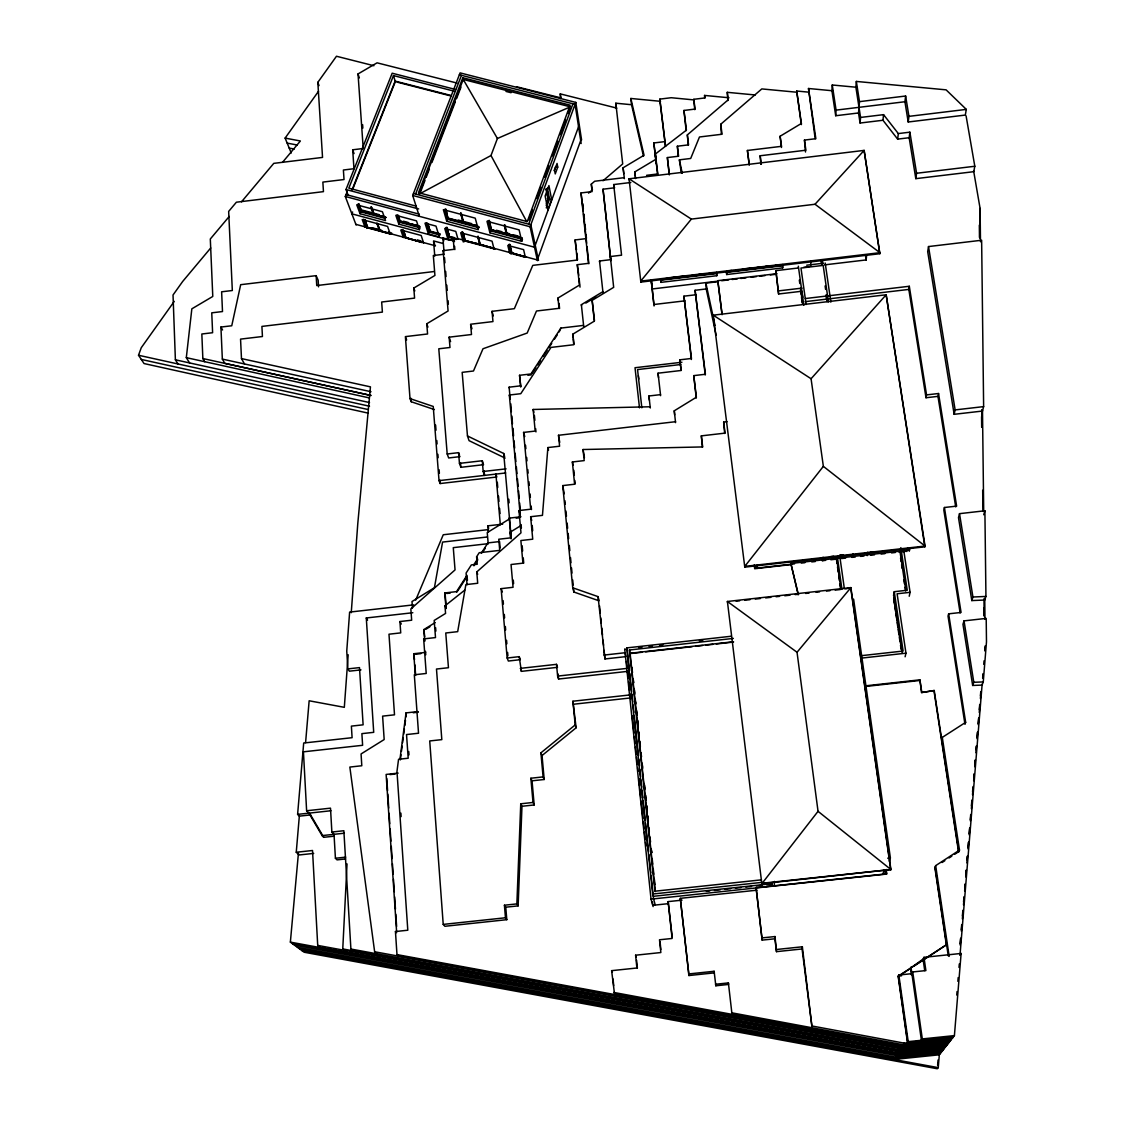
<?xml version="1.0" encoding="UTF-8"?>
<svg xmlns="http://www.w3.org/2000/svg" width="1125" height="1125" viewBox="0 0 1125 1125"><rect width="100%" height="100%" fill="white"/><g stroke="black" fill="none" stroke-linecap="round" stroke-linejoin="round"><path stroke-width="1.5" d="M832.88 90.802L808.495 88.495L815.864 138.698L804.445 140.077L805.908 150.216L760.162 155.756L760.852 164.348M761.822 883.73L727.411 601.481L850.894 587.616L890.902 869.527L761.822 883.73L818.044 811.322L797.034 652.261L727.411 601.481L727.439 602.212M762.173 937.898L775.013 936.548L774.914 938.784L762.159 940.12L756.098 887.737L886.697 873.83L886.205 870.37M798.455 267.975L775.884 270.647L778.598 293.991L801.928 291.234M808.805 92.166L796.697 91.027L801.38 123.455L780.103 136.252L781.495 147.487M778.598 293.991L775.884 270.647M782.691 267.905L782.409 265.781L726.427 272.433L726.694 274.542L782.691 267.905L782.775 264.488M796.697 91.027L801.338 124.608L801.38 123.455M771.848 883.223L771.75 886.261L771.314 882.788M516.867 903.895L504.422 905.217L505.758 907.2L518.133 905.878L516.867 903.895L520.748 803.798L533.011 802.462L534.178 804.952L521.972 806.273L520.748 803.798M518.133 905.878L521.972 806.273M774.295 885.994L774.478 881.423M804.445 140.077L805.514 152.016M808.495 88.495L815.189 138.741M909.506 550.111L790.861 563.484L798.202 594.83M344.363 950.231L342.759 948.937L347.034 863.902M810.661 266.273L810.914 261.127M776.616 949.486L802.35 946.786L802.069 948.966L776.489 951.652L775.013 936.548M821.236 263.686L821.391 260.142M856.603 87.272L832.275 84.994L831.923 90.703L835.706 115.734L858.516 112.964L859.486 101.644L856.35 81.436L946.097 89.845L966.305 109.392L965.306 115.073L908.213 121.992L904.922 101.742L905.625 96.019L859.486 101.644M821.911 264.502L822.023 260.325M822.333 264.895L822.656 259.734M835.706 115.734L836.072 110.123L832.275 84.994M348.173 654.75L344.32 707.33L309.15 700.777L305.592 742.57M351.253 612.703L357.806 523.336L370.448 386.859L241.481 358.594L240.553 339.117L262.434 336.516L261.914 326.405L382.388 312.103L381.67 302.02L414.577 298.111L413.803 288.056L434.925 275.442L433.322 255.516L444.234 254.208M675.548 421.706L558.506 435.277L559.589 446.217L547.889 447.567L542.461 515.363L530.648 516.712L532.73 539.184L520.875 540.534L522.928 563.161L511.045 564.511L513.056 587.292L501.131 588.642L507.15 658.013L508.359 661.036L520.355 659.686L519.202 656.663L507.15 658.013M856.35 81.436L855.886 87.216L860.569 117.436L860.077 123.033L882.956 120.262L897.652 139.12L909.155 137.728L909.872 132.173L898.327 133.58L883.561 114.652L860.569 117.436M982.645 678.164L982.927 674.691M983.756 664.298L984.038 660.839M984.881 650.447L985.148 646.973M983.264 681.919L986.484 641.883L986.203 618.398L964.027 620.873L962.958 624.319L972.661 685.462L982.083 685.083L983.264 681.919L973.8 682.298L972.661 685.462M960.131 943.791L960.567 938.545M961.284 929.813L961.706 924.567M962.423 915.834L962.845 910.589M963.563 901.856L963.998 896.611M964.716 887.878L964.997 884.377M965.855 873.9L966.136 870.398M966.994 859.922L967.289 856.42M967.992 847.687L968.428 842.442M969.145 833.709L969.567 828.464M970.284 819.731L970.72 814.486M971.423 805.753L971.859 800.508M972.577 791.775L972.998 786.53M973.716 777.797L973.997 774.309M974.855 763.819L975.15 760.331M976.008 749.841L976.289 746.353M977.006 737.606L977.428 732.375M978.145 723.628L978.581 718.397M979.298 709.65L979.72 704.419M980.438 695.672L980.719 692.184M960.216 945.155L960.792 938.152M961.369 931.162L961.791 925.917M962.367 918.914L963.084 910.167M963.506 904.922L964.083 897.919M964.659 890.93L965.222 883.927M965.798 876.938L966.375 869.934M966.952 862.945L967.514 855.942M968.091 848.953L968.667 841.95M969.23 834.961L969.806 827.958M970.383 820.969L970.805 815.723M971.381 808.72L972.098 799.973M972.52 794.728L973.097 787.739M973.673 780.736L974.236 773.733M974.813 766.744L975.389 759.741M975.966 752.752L976.528 745.748M977.105 738.759L977.681 731.756M978.244 724.767L978.82 717.764M979.256 712.519L979.819 705.53M980.395 698.527L980.972 691.538M956.756 995.048L957.037 991.561M957.881 981.338L958.177 977.583M959.006 967.43L959.302 963.956M960.033 954.872L982.153 684.098M982.73 677.123L983.011 673.622M984.867 650.911L985.303 645.68M952.411 1038.136L904.134 1043.128L894.319 1059.427L939.319 1054.8L954.408 1035.605L961.116 953.452L923.962 957.333L922.486 960.258M937.617 1065.248L938.053 1059.989M298.448 852.961L290.363 942.131L304.186 952.242L937.322 1068.75L938.25 1067.639L939.417 1053.619M333.928 836.212L323.747 837.309L310.584 814.922L299.334 816.145L297.605 814.373L303.694 743.02L352.097 737.691L351.38 726.117L363.122 724.823L359.494 667.603L347.85 668.897L346.753 651.122L349.622 612.098L413.705 604.856M313.706 853.397L299.152 854.972L296.255 852.258L299.363 815.695M823.078 557.241L822.769 560.658L822.459 558.352M865.772 258.202L866.123 254.883M866.095 260.325L866.616 255.333M882.956 120.262L883.561 114.652M836.452 556.833L840.797 588.417M189.563 362.925L186.314 357.652L191.841 308.827L212.78 296.452L210.305 239.006L229.233 216.45M840.811 555.244L840.431 558.661L840.108 556.355M879.834 253.716L864.127 150.398L629.058 178.805L640.856 282.094L879.834 253.716L864.127 150.398L815.02 204.258L691.355 219.094L629.058 178.805L629.184 179.873M897.652 139.12L898.327 133.58M908.213 121.992L908.944 116.353L905.625 96.019M853.059 553.866L852.609 557.297L852.286 554.991M399.952 759.347L406.027 712.898L417.938 711.577M400.331 759.909L401.006 754.763M401.456 751.317L402.131 746.156M402.581 742.725L403.256 737.564M403.706 734.133L404.381 728.972M404.831 725.541L405.492 720.38M405.942 716.948L406.027 712.898M966.08 115.833L974.813 166.261L973.758 171.689L915.806 178.65L916.58 173.264L909.872 132.173M867.755 552.206L867.234 555.638L866.897 553.331M926.002 397.744L926.55 394.903L938.545 393.511L937.969 396.366L926.002 397.744L908.831 289.42L909.309 286.27L805.289 298.547M928.519 246.558L927.689 251.648L954.155 414.309L982.505 411.047L983.63 406.617L981.633 240.244L928.519 246.558L955.139 409.908L954.155 414.309M899.761 550.055L905.906 590.78M900.183 551.925L900.745 548.958M893.517 595.617L894.277 591.694L907.256 590.245L900.83 547.608M906.82 551.545L907.509 548.114M909.253 551.264L909.97 547.833M973.617 170.887L980.086 208.378L979.706 238.008M802.35 946.786L812.081 1027.758L802.069 948.966M909.225 596.236L910.083 592.327L903.544 549.084M744.778 567.141L744.764 566.395L925.031 546.047L823.359 466.355L811.069 378.745L713.222 315.169L744.778 567.141L924.848 546.82L925.031 546.047L886.162 294.778L713.222 315.169L713.264 316.139M905.119 656.789L905.962 653.175L897.103 593.775L910.083 592.327M938.545 393.511L956.63 506.123L944.423 507.502L943.819 510.047L960.131 612.956M959.513 513.661L958.486 517.612L971.817 600.581L984.755 600.019L985.936 596.447L984.895 510.778L959.513 513.661L972.928 597.009L971.817 600.581M921.544 692.564L934.228 690.525L921.544 692.564L919.898 679.837L866.123 685.772M948.656 613.828L948.023 616.05L964.969 724.247L965.658 722.348L948.656 613.828L961.073 612.45L944.423 507.502M983.728 514.744L984.895 510.778M882.802 874.434L884.222 869.723M886.809 869.456L885.361 874.167L884.869 870.694M889.341 861.272L890.381 857.925L853.608 599.147M941.667 739.252L942.286 737.395L965.658 722.348M367.861 413.058L144.056 363.558L138.516 355.261L141.258 347.723L174.262 301.359M581.344 138.797L537.314 259.931L458.381 238.753L453.277 239.372L454.106 249.314L443.152 250.622L448.087 310.978L426.769 323.775L427.57 333.984L405.394 336.614L410.006 398.602L411.244 401.752L434.377 409.556M557.733 167.133L555.244 173.925L554.569 170.255L557.072 163.434L557.733 167.133L555.609 166.584L554.105 170.662M546.37 203.878L548.142 198.703M546.216 205.537L548.494 199.336M547.959 199.195L548.775 198.872L546.961 189.506M546.286 207.872L549.506 199.069L547.411 188.142M551.63 199.631L547.861 209.911L545.133 195.961L548.944 185.583L551.63 199.631L547.397 198.506M579.248 124.847L534.516 247.205L345.291 196.467L347.344 191.292M528.778 219.867L532.392 210.038M536.611 198.577L540.83 187.102M544.444 177.272L548.663 165.811M552.291 155.981L557.705 141.23M560.123 134.677L565.552 119.939M567.956 113.386L569.77 108.464M521.719 241.327L519.117 229.88L486.984 221.288L489.923 232.805L521.719 241.327L522.436 239.358L490.655 230.85L488.137 220.964M528.666 224.184L572.948 103.781M537.427 260.677L530.1 226.758L575.789 102.403L460.097 72.886L412.692 195.469L419.316 216.323M511.58 252.928L509.147 244.294M524.798 256.908L512.03 252.83M489.052 220.908L491.372 230.062L506.672 233.508M522.112 238.289L506.981 234.239L520.65 237.248M462.67 231.989L465.159 240.863L480.108 244.252M495.197 248.934L480.628 244.392M489.923 232.805L491.386 228.895M491.372 230.062L504.998 233.058M463.163 222.511L448.2 218.503L463.163 222.511L460.603 213.314M477.042 226.223L463.697 222.652L477.253 225.633M490.992 155.531L497.405 138.502L570.375 106.833L463.233 79.439L418.95 194.231L490.992 155.531L526.739 221.611M465.188 239.709L464.456 241.636L461.841 232.341M454.205 240.975L447.961 239.302L449.409 235.477M446.189 227.405L449.452 236.855L446.864 228.375M446.738 221.245L443.348 209.644L475.242 218.152L478.308 229.697L446.738 221.245L448.228 217.35M428.414 234.028L424.997 223.158L436.008 226.111L439.312 236.967L428.414 234.028L429.877 230.217M426.966 223.664L429.398 231.455L430.13 231.019L427.767 223.411L429.947 231.497L439.819 234.155M422.198 242.62L405.591 237.516M421.791 242.297L405.802 237.98L403.791 230.752M419.33 229.683L416.503 220.866L395.817 215.311L398.827 224.156L419.33 229.683L420.061 227.77M398.827 224.156L399.558 222.258L397.069 214.875M418.739 226.673L399.825 221.583L398.053 215.1M419.738 226.716L400.247 221.484L416.7 225.281M415.589 194.062L461.461 75.319M462.825 77.752L418.472 192.67L527.231 221.611L570.108 105.159L462.825 77.752L463.514 80.564M420.539 191.981L424.955 180.52M426.22 177.244L429.384 169.045M431.916 162.492L455.302 101.869M456.567 98.592L460.983 87.117M365.006 220.05L367.608 227.658L379.603 230.273M380.109 230.414L377.269 223.664M367.608 227.658L365.653 221.231M373.43 214.27L361.477 211.05L373.43 214.27L370.912 207.267M385.931 217.631L373.95 214.411L384.652 216.661M352.631 211.964L351.872 213.848L448.411 239.864M360.042 213.722L356.738 204.82L382.416 211.725L385.523 220.584L360.042 213.722L361.547 209.925L371.095 212.498M348.103 195.103L345.994 189.52L392.175 73.209L455.513 89.466M454.612 91.294L393.483 75.586L348.834 188.142L416.067 206.114M352.012 189.984L395.142 81.112L450.928 95.456M352.856 188.873L395.311 81.661L393.483 75.586M415.716 600.075L443.25 534.755L488.461 529.594M942.286 737.395L959.498 850.12L935.677 865.631L934.861 867.544L946.35 944.845L914.231 965.925M898.833 975.023L908.213 1041.638L907.509 1042.777L898.186 976.458L898.833 975.023L911.897 973.659M959.498 850.12L958.584 852.103L934.031 691.186M924.736 970.65L923.062 959.133L910.42 968.175L911.363 974.742L912.741 971.944L925.889 970.58L923.962 957.333M946.35 944.845L898.341 976.106L907.692 1042.495L952.636 1037.855M960.005 955.252L961.116 953.452M467.058 584.747L466.102 573.061L471.361 564.905L477.225 564.244L476.606 556.777L479.222 552.712L499.725 550.378L498.755 539.227L510.455 537.891L509.962 532.336L521.156 525.445M446.02 608.597L444.797 592.945L456.525 591.623L466.987 575.381L467.437 580.317M473.639 565.045L477.45 559.139M481.261 553.233L487.912 542.911L499.57 541.575L500.119 547.931M457.791 590.864L466.341 577.589M473.934 565.791L477.745 559.898M482.498 552.516L485.339 548.1M583.523 325.406L560.883 328.078L530.916 373.964L519.539 375.3L520.763 386.761L519.539 375.3M532.083 373.444L535.823 367.72M537.694 364.852L540.506 360.548M543.305 356.259L547.045 350.522M548.916 347.667L551.728 343.364M554.527 339.075L557.339 334.772M559.209 331.903L560.883 328.078M908.213 1041.638L953.325 1036.983L921.417 1040.287L922.317 1038.923L912.741 971.944M241.481 201.853L273.769 163.364L322.538 157.416L317.827 82.336L336.473 56.25L373.908 65.728M291.248 153.014L285.117 138.094L318.516 91.294M744.764 566.395L823.359 466.355M640.856 282.094L640.744 281.095L691.355 219.094M797.034 652.261L850.894 587.616L845.578 588.952M210.713 247.992L182.7 281.433L173.025 295.003L175.387 359.803L178.017 363.98M282.459 162.394L300.389 140.991L285.117 138.094M811.069 378.745L886.162 294.778L924.848 546.82M505.758 907.2L506.798 919.688L444.881 926.283L443.222 924.398L429.722 740.953L441.816 739.631L436.486 669.038L448.453 667.716L445.767 632.995L457.678 631.659L465.877 584.606L477.703 583.27L476.761 571.936L520.988 532.842L518.962 510.553L530.691 509.203L523.589 432.408L535.177 431.072L533.152 409.472L650.138 406.772M688.275 144.984L687.333 134.902L728.255 99.759L727.27 92.32L755.269 94.978M721.406 134.128L720.759 124.228L761.808 88.917L796.753 92.222M505.125 458.1L469.069 440.663L467.466 435.966L462.164 372.347L473.484 371.011L482.991 348.764L527.189 333.042L536.484 311.006L558.998 308.334L557.972 298.041L579.403 285.103L577.28 264.684L588.488 263.348L581.02 192.937L592.102 191.602L591.3 184.148L594.703 181.237L624.22 177.666M588.544 193.148L592.481 189.773M603 180.773L622.702 163.912L615.811 103.205L631.547 104.723L643.5 156.263M543.094 776.897L530.859 778.233L532.041 780.82L544.205 779.498L543.094 776.897L540.914 752.836L575.198 724.936L572.92 701.227L630.267 694.898M544.205 779.498L542.025 755.55L576.127 727.791L572.92 701.227M398.587 956.067L396.984 954.605L395.452 931.542L407.798 930.22L396.97 771.441L398.559 759.277L408.192 758.222L406.533 734.555L418.528 733.233L414.323 674.789L426.22 673.467L423.661 638.902L435.502 637.58L434.194 620.438L445.57 613.42L444.98 605.841L464.695 590.175M655.777 159.37L655.383 154.012L686.419 130.134L683.958 110.447L695.053 109.083L693.816 99.295L704.897 97.945L704.573 95.428L728.986 97.762M898.186 976.458L911.32 967.837M942.047 862.523L944.845 860.709M949.036 857.981L951.82 856.153M954.619 854.339L958.809 851.611L934.228 690.525M424.73 640.983L423.886 629.564L435.22 622.561M425.658 629.381L429.905 626.752M674.663 414.886L674.269 410.808L696.375 397.223L693.759 375.623L705.417 374.259L695.081 290.278L707.231 288.83M520.369 516.755L509.33 395.03L520.777 393.694L550.983 347.414L573.764 344.728L572.695 334.252L594.352 321.131L592.144 300.361L613.673 287.339L603.028 189.197L614.672 187.791M583.692 326.377L581.372 304.692L602.831 291.712L603 292.697L599.527 261L610.748 259.65M585.83 303.075L595.842 297.028M635.288 176.33L634.795 171.914L655.861 159.3M624.375 178.65L623.095 167.78L644.048 155.236L630.844 98.466L660.544 101.32M204.75 361.716L202.852 358.538L201.839 333.998L212.611 332.719L211.753 312.834L222.497 311.555L221.625 291.797L232.327 290.517L228.656 211.416L236.391 202.205L323.452 191.644L322.861 182.095L344.025 179.536L343.392 170.016L353.967 168.722L352.688 149.794L363.22 148.5L358.031 73.941L377.072 62.831L456.975 83.053M660.15 102.614L659.855 99.113L671.217 97.72L693.83 99.9M836.072 110.123L904.922 101.742M656.17 162.661L656.269 163.758L653.822 142.959L664.861 141.623L664.959 142.734M908.944 116.353L966.305 109.392M678.333 156.291L677.348 146.222L688.57 144.858L687.333 134.902M669.234 174.811L667.35 157.57L678.586 156.22L677.348 146.222M749.25 165.248L747.394 150.469L781.523 146.334L780.103 136.252M681.258 172.955L679.373 159.848L690.694 158.47L699.469 136.983L722.067 134.241L720.759 124.228M646.566 175.317L657.759 173.967L655.383 154.012M603.028 189.197L610.889 260.677L610.298 256.542L621.562 255.192L613.688 184.556L630.802 182.489M916.58 173.264L974.813 166.261M460.012 456.638L448.678 457.959L447.188 453.98L438.792 348.792L449.986 347.484L449.142 337.162L471.502 334.519L470.616 324.225L492.961 321.581L492.047 311.33L514.364 308.686L532.772 265.373L577.209 260.072L575.114 239.948L586.195 238.613M318.558 286.833L318.164 280.252L316.153 275.653L240.68 284.681L231.75 325.772L220.922 327.052L222.342 359.1L224.803 363.361L371.109 395.508L202.852 358.538M434.264 271.519L316.744 285.553L316.153 275.653M640.744 281.095L879.947 252.689L815.02 204.258M670.852 277.706L674.086 277.327M679.528 276.68L684.394 276.103M698.906 274.303L702.83 273.909M709.312 273.15L712.561 272.756M728.494 270.872L731.742 270.478M746.606 268.65L750.192 268.284M756.703 267.511L759.952 267.131M765.253 266.428L768.67 266.091M775.181 265.317L778.43 264.938M662.794 278.986L667.645 278.409M670.894 278.03L677.362 277.256M679.57 277.003L686.053 276.23M690.919 275.653L695.798 275.077M699.623 274.613L706.106 273.853M709.355 273.459L714.22 272.883M728.536 271.181L733.402 270.605M736.65 270.225L743.147 269.452M746.986 268.988L753.483 268.214M756.745 267.834L761.625 267.258M765.464 266.794L771.961 266.02M775.223 265.641L781.72 264.867M662.358 279.295L716.428 272.869M728.03 271.491L782.297 265.05M716.794 275.723L716.527 273.614L660.698 280.238L660.952 282.361L716.794 275.723L716.653 272.334M806.723 265.205L823.514 263.208M803.658 267.356L808.861 266.738M824.484 264.881L866.137 259.931L865.617 256.514M722.053 314.719L717.82 280.688L777.009 273.67M718.2 281.137L652.233 288.956L651.192 279.928M721.673 280.73L728.62 279.9M732.08 279.492L737.297 278.873M740.77 278.466L745.973 277.847M751.177 277.228L756.394 276.609M759.853 276.202L765.07 275.583M770.273 274.964L775.477 274.345M716.147 335.152L706.205 288.956L705.895 283.134L718.017 281.7M691.383 359.494L683.93 296.17L696.136 294.736M684.956 300.839L653.892 304.509L651.136 279.956M778.655 290.869L802.055 288.113M805.148 301.655L908.831 289.42M527.906 375.258L531.155 374.878M681.019 370.364L679.908 359.817L691.467 358.467L683.93 296.17M681.919 362.236L635.02 367.72L639.492 407.841M680.723 364.528L637.552 369.577L641.841 407.784M510.23 399.277L509.133 387.183L520.523 385.847M658.533 377.606L658.041 373.191L681.188 370.477L679.908 359.817M650.306 407.981L648.914 395.986L660.516 394.636M447.188 453.98L458.578 452.658L459.534 455.316M724.669 433.477L723.67 422.086L727.059 421.692M458.578 452.658L459.45 463.373L482.273 460.744L483.159 463.373M702.436 447.202L701.325 435.867L725.048 433.125L723.67 422.086M955.139 409.908L983.63 406.617M459.45 463.373L460.884 467.311L483.595 464.695M482.273 460.744L483.188 471.487L506.081 468.858M572.752 587.784L598.05 596.63L599.02 600.806L573.877 592.017L572.752 587.784L562.739 485.592L574.594 484.228L572.372 461.967L584.198 460.603L583.059 449.522L702.675 446.934L701.325 435.867M410.006 398.602L433.223 406.448L439.031 480.642L505.673 472.964M439.031 480.642L440.17 483.539L496.842 477L495.9 474.089L500.33 524.714M511.116 538.861L509.273 518.119L520.903 516.783M516.164 518.147L519.483 517.767M488.377 532.111L487.828 525.839L502.678 524.138M487.055 537.019L442.575 542.081L434.419 587.714L412.003 601.523L412.467 607.922M509.273 518.119L509.527 518.906L487.252 532.589L488.194 543.67L453.277 547.65L455.048 569.911L410.85 608.906L411.666 620.212L399.937 621.534L400.725 632.883L388.983 634.205L394.509 714.825L382.612 716.133L384.173 739.547L361.069 753.947L361.8 765.745L349.847 767.067L374.639 951.764L376.931 953.747M446.808 593.48L450.155 593.1M830.461 556.622L833.695 556.256M843.469 555.159L839.897 554.864M870.244 552.136L873.717 551.742M794.517 563.864L754.692 568.364L754.256 564.891M801.281 563.077L804.895 562.697M811.744 561.909L815.288 561.53M822.206 560.728L825.68 560.334M830.869 559.772L837.38 559.012L837.056 556.706M841.373 558.562L845.648 558.084M851.822 557.381L855.309 556.987M860.541 556.397L864.028 556.003M870.708 555.258L874.477 554.822M881.114 554.077L884.939 553.641M891.506 552.909L895.402 552.473M898.875 552.08L905.85 551.292M791.944 564.497L754.692 568.702L754.678 565.355M310.584 814.922L306.619 810.759L303.441 751.823L362.616 745.298L361.884 733.641L373.711 732.333L366.286 617.977L412.819 612.731M736.13 601.228L739.603 600.834M744.82 600.258L750.023 599.667M755.241 599.091L760.444 598.5M765.661 597.923L770.878 597.333M776.081 596.742L779.569 596.362M784.772 595.772L789.989 595.195M795.192 594.605L798.68 594.211M805.627 593.438L809.1 593.044M816.047 592.27L819.52 591.877M826.467 591.089L829.941 590.709M835.158 590.119L840.375 589.542M415.28 674.775L413.775 653.737L425.573 652.416M415.814 654.202L420.877 653.639M360.97 669.867L349.369 671.175L347.85 668.897M638.592 647.536L642.066 647.142M649.012 646.369L652.486 645.989M659.433 645.202L662.906 644.822M699.356 640.758L702.83 640.364M772.158 883.659L653.302 896.316L652.683 894.023L626.723 647.902L731.264 636.244M624.783 649.406L627.216 649.139M761.456 879.848L654.961 891.197L629.423 649.997L733.359 638.409M603.998 655.087L625.092 652.739L625.908 656.62L604.941 658.955L598.05 596.63M733.486 641.742L630.084 653.259L655.327 891.562M642.206 652.233L630.155 653.583L629.423 649.997M645.652 651.853L692.156 646.678M695.602 646.284L702.492 645.525M705.938 645.145L712.828 644.372M716.273 643.992L733.5 642.066M520.242 668.377L556.509 664.341L557.48 667.336L521.381 671.358L519.202 656.663M556.509 664.341L557.62 676.097L627.145 668.377L626.428 661.528M557.62 676.097L558.591 679.036L627.778 671.358M860.597 655.763L903.108 651.052L894.277 591.694M861.834 658.069L905.962 653.175M413.198 712.758L418.303 712.181M573.862 704.194L630.914 697.894M866.011 686.419L919.73 680.498M396.577 931.317L386.128 774.436L398.152 773.114M389.953 774.605L395.1 774.042M306.619 810.759L330.497 808.158L331.875 832.036L334.027 834.328L335.419 858.263L337.022 859.88L345.544 858.952M297.605 814.373L330.961 810.745M331.875 832.036L343.856 830.728L350.902 949.05L352.997 950.78M308.897 813.15L322.102 835.608L344.25 833.217M296.255 852.258L312.525 850.5L317.714 945.422L320.512 947.573L897.891 1053.492L944.086 1048.739M335.419 858.263L345.684 857.152M887.723 858.206L890.381 857.925M652.683 894.023L761.864 882.394M761.822 883.28L890.902 869.527L818.044 811.322M706.373 891.309L709.847 890.944M714.473 890.452L720.267 889.833M724.936 889.327L730.688 888.722M735.384 888.216L741.108 887.611M745.847 887.105L751.528 886.5M756.295 885.994L761.948 885.389M766.758 884.883L772.369 884.278M624.712 649.083L651.038 899.142L886.641 874.055L886.148 870.581M688.584 973.955L714.122 971.283L714.347 972.872L688.95 975.53L680.302 898.341L756.956 890.184M443.222 924.398L505.462 917.775L506.798 919.688M949.106 1042.341L901.659 1047.234L614.517 993.98L611.62 970.664L636.891 968.006L635.597 955.209L660.853 952.538L659.503 939.783L672.117 938.461L668.152 901.617L682.045 900.141M668.447 903.642L652.767 905.316L652.388 901.814M728.395 982.913L715.598 984.248L715.823 985.781L728.55 984.445L728.395 982.913L731.995 1014.216L902.433 1045.955L950.147 1041.019M898.341 976.106L901.589 975.769M922.317 1038.923L954.408 1035.605M951.145 1039.753L903.178 1044.717L731.855 1012.823L731.995 1014.216M948.445 1043.17L901.167 1048.064L398.194 955.716M900.998 1048.331L948.234 1043.452L900.998 1048.331L374.639 951.764M947.067 1044.942L900.127 1049.78L350.902 949.05M946.069 1046.222L899.367 1051.031L342.759 948.937M945.323 1047.178L898.819 1051.959L317.714 945.422M943.116 1049.977L897.159 1054.702L292.725 943.861M942.398 1050.891L896.625 1055.602L294.483 945.141M941.203 1052.409L895.725 1057.092L297.38 947.264M940.261 1053.605L895.022 1058.259L299.672 948.937M972.928 597.009L985.936 596.447M396.984 954.605L901.659 1047.234M290.363 942.131L897.891 1053.492M301.95 950.597L938.25 1067.639M812.433 1026.07L904.134 1043.128M613.758 992.433L902.433 1045.955M287.184 143.114L297.323 145.041M289.209 148.092L294.286 149.048M222.342 359.1L371.011 391.725M186.314 357.652L369.014 397.842M175.387 359.803L369.534 402.567M138.516 355.261L369.534 406.223M141.3 359.438L367.805 409.458M560.742 98.592L560.25 93.881L616.697 108.084M516.53 86.723L560.841 97.889L560.25 93.881M459.366 74.784L575.072 104.33L581.161 143.522M505.983 91.434L511.087 92.728M396.998 82.097L451.069 96.005M413.466 193.5L530.831 224.761L538.495 260.423M412.692 195.469L530.1 226.758M345.994 189.52L418.669 208.955M458.184 220.022L471.473 223.566M496.406 230.245L501.427 231.581M504.759 232.481L509.78 233.817M513.127 234.717L518.147 236.053M447.961 218.025L477.858 226.027M491.133 229.584L522.211 237.994M479.292 227.067L447.736 218.616L445.402 210.572M521.016 238.233L490.908 230.175L488.475 220.584M479.039 227.742L447.483 219.291L444.572 209.334M346.05 194.555L419.386 214.2M374.273 213.356L379.055 214.636M403.453 221.203L408.178 222.469M385.158 217.012L361.28 210.6L359.086 204.638M400.036 221.02L418.964 226.111M361.589 210.769L373.542 213.989L371.025 206.972M386.044 217.35L374.062 214.13L371.545 207.113M400.359 221.203L419.836 226.434M384.933 217.589L361.055 211.162L358.298 203.723M384.68 218.25L360.788 211.823L358.045 204.398M399.558 222.258L418.486 227.348M430.102 231.117L439.959 233.775M451.28 236.812L454.584 237.698M480.53 244.673L493.65 248.203M526.514 257.048L511.931 253.125L509.822 244.322M446.766 227.742L449.452 236.855L457.734 238.978M494.142 248.878L464.709 240.961L462.094 231.666M512.916 253.941L523.87 256.88M440.044 235.055L429.145 232.13L426.22 222.778M456.483 239.484L448.678 237.389L445.922 228.08M443.967 250.945L442.912 237.937L454.598 241.088M443.095 243.492L433.547 240.919L434.77 256.12M372.684 227.897L381.53 230.287M388.266 232.102L391.641 233.016M417.628 240.033L420.989 240.947M371.194 227.995L377.93 229.823M417.206 240.441L420.412 241.298M355.809 224.339L435.502 245.798M367.72 227.377L379.491 230.555M390.122 233.423L379.997 230.695L377.381 223.383M423.492 242.452L405.9 237.698L403.453 230.414M381.572 231.427L391.697 234.169M368.859 228.206L390.614 234.084M467.466 435.966L503.705 453.488L504.647 456.553M395.452 931.542L396.661 932.709M322.102 835.608L323.747 837.309M366.286 617.977L367.566 620.156M463.233 79.439L497.405 138.502M220.922 327.052L222.567 329.977M241.481 358.594L244.477 363.952M413.775 653.737L414.506 659.644M399.937 621.534L401.288 624.052M423.661 638.902L424.73 640.969M423.886 629.564L424.716 636.778M611.62 970.664L612.394 972.323M444.98 605.841L445.978 607.992M444.797 592.945L445.134 593.663M456.525 591.623L456.834 592.341M540.914 752.836L542.025 755.55M476.761 571.936L477.689 574.298M476.606 556.777L477.492 559.069M345.291 196.467L356.105 224.986M635.597 955.209L636.244 956.939M365.063 227.222L362.222 219.572L387.563 226.406L390.234 234.028M405.802 337.725L406.631 339.933M358.988 203.752L361.477 211.05M501.131 588.642L502.355 591.961M364.57 219.53L367.186 227.756L364.359 220.092M363.53 219.22L366.933 228.417M317.827 82.336L319.036 85.612M487.912 542.911L488.194 543.67M376.875 223.242L379.392 230.836M371.433 207.408L373.95 214.411M487.828 525.839L488.714 528.286M352.688 149.794L354.037 153.577M426.769 323.775L427.922 327.136M413.803 288.056L414.802 290.939M403.369 237.572L400.781 229.978L421.186 235.477L423.619 243.042M397.828 215.677L399.825 221.583M402.806 230.456L405.38 238.078M402.033 229.598L404.606 237.206M483.188 471.487L484.523 475.411L484.13 470.812M398.475 215.62L400.247 221.484M403.017 229.894L405.802 237.98M509.962 532.336L510.75 534.698M358.031 73.941L359.353 77.934M449.142 337.162L450.591 341.606M575.198 724.936L576.127 727.791M434.039 242.494L435.023 245.672M427.191 223.087L429.919 231.595M518.962 510.553L520.144 514.364M443.152 250.622L443.883 253.012M442.912 237.937L443.813 240.933M471.066 325.73L471.966 328.739M447.961 239.302L444.741 228.445L455.78 231.412L458.002 239.147M530.648 516.712L531.731 520.341M446.948 227.264L449.494 236.756M453.277 239.372L453.98 241.777M445.809 209.039L447.258 214.031M445.514 209.278L448.2 218.503M463.303 242.002L460.673 232.734L492.061 241.158L494.016 248.85M463.191 233.17L465.272 240.567L480.009 244.533L478.027 237.164M651.038 899.142L653.119 906.581M509.33 395.03L510.089 397.772M461.25 213.159L463.697 222.652M460.716 213.019L463.275 222.216M509.133 387.183L509.386 388.083M523.589 432.408L524.742 436.556M492.047 311.33L493.298 315.9M655.144 904.641L653.569 898.861L651.108 875.489M478.055 236.109L480.417 244.969M477.928 237.445L479.897 244.828M533.152 409.472L533.869 412.298M645.511 842.625L646.312 845.747M489.277 220.317L491.484 229.767M547.889 447.567L548.536 450.169M562.739 485.592L564.244 493.805M652.036 852.581L651.136 848.925L651.558 852.539M650.348 841.458L649.983 837.998M790.861 563.484L798.244 594.084M504.745 226.195L506.559 233.803M504.267 224.972L506.461 234.098M508.894 244.983L511.116 254.194M509.653 253.055L507.811 245.391L523.603 249.638L525.347 257.273M504.914 224.817L506.981 234.239M509.723 244.617L511.819 253.42M639.45 781.495L638.775 778.655L639.506 785.573M558.506 435.277L559.744 442.35M668.152 901.617L672.188 936.787M572.372 461.967L573.117 465.23M679.373 159.848L682.27 173.334M705.895 283.134L715.05 325.603M583.059 449.522L584.423 457.636M635.259 700.833L635.92 703.969M626.723 647.902L627.216 650.292M557.972 298.041L558.52 300.712M680.302 898.341L688.95 975.53M572.695 334.252L573.258 337.162M546.483 188.986L548.592 199.364M546.328 189.337L547.833 197.142M546.061 188.873L548.072 199.223M581.372 304.692L581.541 305.663M577.28 264.684L578.784 275.273M575.114 239.948L576.492 249.82M592.144 300.361L594.478 320.625M909.155 137.728L915.806 178.65M581.02 192.937L583.256 210.895M937.969 396.366L955.716 506.925M964.027 620.873L973.8 682.298M909.309 286.27L926.55 394.903M599.527 261L599.681 262.012M858.516 112.964L860.077 123.033M575.789 102.403L581.583 139.964M591.3 184.148L592.186 190.027M919.898 679.837L921.727 691.903M900.562 557.93L901.097 561.459M901.589 564.708L902.137 568.336M903.881 579.98L904.458 583.819M904.978 587.264L905.498 590.695M935.677 865.631L949.177 956.391M935.058 867.066L948.263 955.828M893.841 596.995L902.095 652.612M893.77 597.361L895.57 609.511M896.091 612.984L901.252 647.733M893.827 600.145L894.431 604.223M894.853 607.092L895.458 611.17M895.978 614.644L896.484 618.117M897.173 622.702L897.778 626.794M898.2 629.634L898.805 633.741M899.325 637.2L899.831 640.673M900.52 645.244L901.125 649.35M825.187 263.011L830.869 302.105M828.45 301.88L823.163 265.402L800.972 268.031L806.119 304.509M825.103 285.947L825.595 289.406M826.355 294.595L827.353 301.514M826.312 295.073L827.072 300.262M826.186 296.339L826.945 301.556M910.955 967.064L921.417 1040.287M856.688 626.358L857.166 629.789M863.381 673.566L863.873 677.011M865.575 689.034L866.067 692.466M866.798 697.627L867.291 701.058M868.992 713.081L869.484 716.512M874.603 752.597L875.095 756.028M875.827 761.189L876.305 764.62M882.647 809.269L883.083 812.292M851.034 590.105L890.761 869.991M839.784 556.242L844.369 588.769M802.139 292.753L802.772 297.295M798.328 266.203L803.841 305.297M799.312 280.125L799.791 283.514M800.466 288.309L802.645 303.834M800.508 290.517L801 294.005M801.492 297.478L802.223 302.709M837.338 556.552L841.95 589.388M836.536 559.997L837.014 563.428M837.492 566.873L838.223 572.02M838.702 575.466L839.433 580.612M839.911 584.044L840.389 587.489M760.162 155.756L761.33 164.334M747.394 150.469L749.236 164.123M727.805 100.575L727.27 92.32M613.688 184.556L614.109 187.847M638.367 375.736L638.803 379.069M717.82 280.688L722.011 313.72M694.73 109.673L693.816 99.295M686.138 130.612L683.958 110.447M774.914 938.784L776.489 951.652M705.234 374.991L695.081 290.278M648.914 395.986L649.434 400.303M667.35 157.57L669.389 174.488M762.159 940.12L756.098 887.737M696.263 398.053L693.759 375.623M659.855 99.113L665.578 146.377M659.841 100.111L665.423 146.222M615.811 103.205L616.458 108.577M623.095 167.78L623.812 173.728M653.822 142.959L657.647 174.206M674.269 410.808L675.562 422.634M634.795 171.914L635.569 178.552M658.041 373.191L660.614 395.677M714.122 971.283L715.823 985.781M630.844 98.466L631.519 104.723M651.305 280.392L654.061 305.972M633.277 679.528L633.628 682.903M634.345 689.653L634.697 693.028M636.497 709.959L637.045 715.177M637.608 720.394L638.156 725.611M638.888 732.558L639.267 736.031M639.816 741.248L640.364 746.466M641.109 753.427L641.475 756.9M642.206 763.861L642.572 767.334M644.456 785.025L644.822 788.484M645.553 795.403L645.919 798.863M646.65 805.781L647.198 810.97M647.747 816.145L648.309 821.334M649.955 836.902L650.503 842.091M582.792 203.78L583.341 208.969M583.889 214.144L584.438 219.319M584.986 224.494L585.534 229.683M586.083 234.858L586.448 238.303M631.884 667.266L632.489 672.638M633.136 679.05L633.558 682.734M634.205 689.161L634.739 694.223M635.273 699.272L635.695 702.942M636.511 710.902L636.947 714.67M637.495 719.888L638.044 725.119M638.719 731.784L639.155 735.553M639.83 742.233L640.266 746.002M640.941 752.681L641.377 756.436M642.052 763.13L642.656 768.614M644.288 784.322L644.906 789.778M645.398 794.714L646.003 800.156M646.552 805.345L647.1 810.548M647.592 815.484L648.211 820.927M648.886 827.606L649.308 831.305M652.219 859.064L652.753 864.127M653.288 869.203L653.822 874.266M654.413 879.553L654.961 884.616M583.608 214.158L586.688 243.211M587.039 246.642L588.853 263.728M660.023 941.611L660.867 949.542M627.469 651.502L629.48 670.598M629.789 673.58L631.673 691.425M632.011 694.547L632.784 701.845M633.108 705.023L633.881 712.266M634.219 715.5L638.466 755.677M638.831 759.15L639.562 766.139M639.928 769.57L640.673 776.616M641.025 779.991L641.784 787.092M642.122 790.411L642.881 797.583M643.233 800.817L645.244 819.928M645.609 823.402L648.605 851.709M648.914 854.648L650.812 872.677M627.947 672.933L628.298 676.308M629.016 683.058L629.367 686.447M627.511 671.625L628.228 678.375M628.58 681.75L629.466 690.202M629.817 693.577L630.352 698.639M632.152 715.711L633.98 733.092M634.345 736.58L635.077 743.527M635.442 747.014L636.173 753.961M636.539 757.448L637.27 764.395M637.636 767.869L638.002 771.356M639.872 789.033L640.772 797.667M641.138 801.127L642.966 818.423M643.331 821.869L644.048 828.788M644.414 832.247L645.145 839.166M576.83 253.153L577.533 259.847M579.136 278.663L580.022 287.128M573.441 338.906L573.975 344.123M636.567 960.131L637.383 968.091M599.541 605.939L600.244 612.788M600.764 617.906L601.284 623.039M601.805 628.172L602.508 635.006M603.028 640.139L603.548 645.272M604.069 650.405L604.941 658.955M559.055 303.398L559.575 308.517M573.82 470.264L574.327 475.369M574.847 480.488L575.184 483.891M660.614 278.986L660.952 282.361M613.041 978.989L613.702 985.655M564.919 500.695L565.27 504.141M565.945 511.031L566.452 516.206M567.127 523.097L567.633 528.258M568.139 533.433L568.645 538.594M569.32 545.484L569.827 550.659M570.502 557.55L571.008 562.725M571.514 567.886L572.02 573.061M572.695 579.952L573.202 585.127M573.539 588.572L573.877 592.017M534.389 415.378L534.867 420.328M535.641 428.611L535.964 431.916M558.112 674.016L558.591 679.036M525.544 445.247L525.867 448.72M526.669 457.411L526.992 460.884M527.794 469.575L528.117 473.062M528.919 481.739L529.242 485.227M530.044 493.917L530.367 497.391M531.169 506.081L531.492 509.555M532.209 525.502L532.688 530.663M510.806 403.833L511.355 411.652M511.931 416.081L512.452 423.788M513.042 428.33L513.562 435.923M513.998 440.747L514.659 448.059M515.138 453.262L515.883 461.489M516.347 466.678L516.98 473.583M517.444 478.772L518.119 486.211M518.541 490.866L519.23 498.347M519.637 502.959L520.327 510.497M521.072 524.602L521.381 528.019M522.155 545.78L522.633 550.983M523.266 557.916L523.73 563.119M508.781 499.219L509.105 502.819M503.705 453.488L511.186 537.609M532.041 780.82L534.178 804.952M513.295 580.148L513.605 583.636M521.086 668.025L521.381 671.358M530.859 778.233L533.011 802.462M497.306 482.231L497.756 487.448M498.516 496.153L498.98 501.37M499.584 508.331L500.048 513.548M503.114 600.595L503.409 604.041M504.309 614.405L504.605 617.864M505.364 626.498L505.659 629.944M506.559 640.308L506.855 643.767M507.6 652.402L507.909 655.847M454.598 246.291L454.88 249.595M504.422 905.217L505.462 917.775M444.516 257.639L444.952 262.8M445.655 271.392L446.077 276.553M446.78 285.159L447.202 290.306M448.045 300.628L448.327 304.059M460.505 462.741L460.884 467.311M435.6 425.039L435.994 430.2M436.809 440.522L437.077 443.967M437.878 454.289L438.159 457.734M439.102 469.772L439.369 473.217M439.903 480.094L440.17 483.539M445.261 595.406L446.077 605.827M435.614 627.68L435.881 631.097M410.991 398.306L411.244 401.752M425.503 651.305L425.756 654.75M414.886 664.903L415.645 675.408M408.741 751.5L408.98 754.875M362.616 124.622L362.855 128.081M400.88 813.122L401.119 816.595M386.761 778.458L387.577 790.65M387.802 794.138L388.73 808.059M389.081 813.291L389.77 823.739M390.122 828.956L390.938 841.148M391.289 846.366L392.091 858.558M392.442 863.789L393.145 874.237M393.483 879.455L394.298 891.647M394.65 896.864L395.452 909.056M395.803 914.287L396.619 926.466M704.573 95.428L704.7 98.184M726.595 271.153L726.694 274.542M980.086 208.378L980.494 241.748M982.491 410.344L983.686 510.441M984.741 598.261L984.98 619.327M981.731 409.627L981.942 427.148M982.687 490.191L982.927 511.2M983.967 598.767L984.178 616.275M979.327 225.127L979.467 237.431M981.577 416.616L981.689 427.148M983.827 608.091L983.897 615.122M757.125 565.087L757.139 568.434"/></g></svg>
